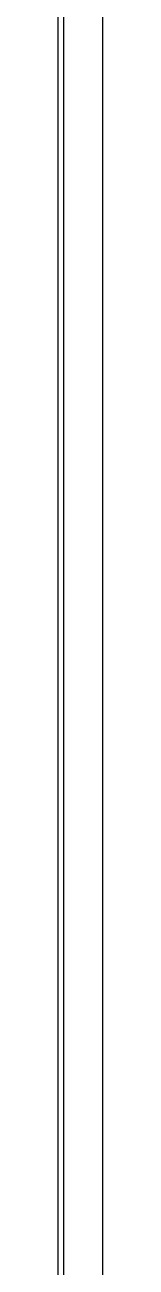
# Model space of a CAD drawing. Header units: inches. Extents: x 6.55 to 9.8, y -8.74 to -3.15.
# Drawn here: x 6.553 to 6.5697, y -8.2735 to -7.806 of the extents above; entities that cross this region are included whole.
import ezdxf

# ---------------------------------------------------------------- set-up
doc = ezdxf.new("R2010")
doc.units = ezdxf.units.IN
doc.header["$MEASUREMENT"] = 0
doc.layers.add('Edge.Cuts', color=254, linetype='CONTINUOUS', true_color=0xd0d2cd)

msp = doc.modelspace()

# ---------------------------------------------------------------- linework, layer by layer
at = {"layer": 'Edge.Cuts', "linetype": 'CONTINUOUS'}
for p, q in [((6.55295, -8.74016), (6.55295, -3.14961)), ((6.55492, -3.15059), (6.55492, -8.73917)), ((6.5697, -7.92653), (6.5697, -6.65797)), ((6.5697, -7.92653), (6.5697, -7.56453)), ((6.5697, -7.92653), (6.5697, -7.69537)), ((6.5697, -7.92653), (6.5697, -7.7528)), ((6.5697, -8.71951), (6.5697, -7.92653)), ((6.5697, -8.71951), (6.5697, -7.92653)), ((6.5697, -8.71951), (6.5697, -7.92653)), ((6.5697, -8.71951), (6.5697, -7.92653))]:
    msp.add_line(p, q, dxfattribs=at)

doc.saveas('drawing.dxf')
